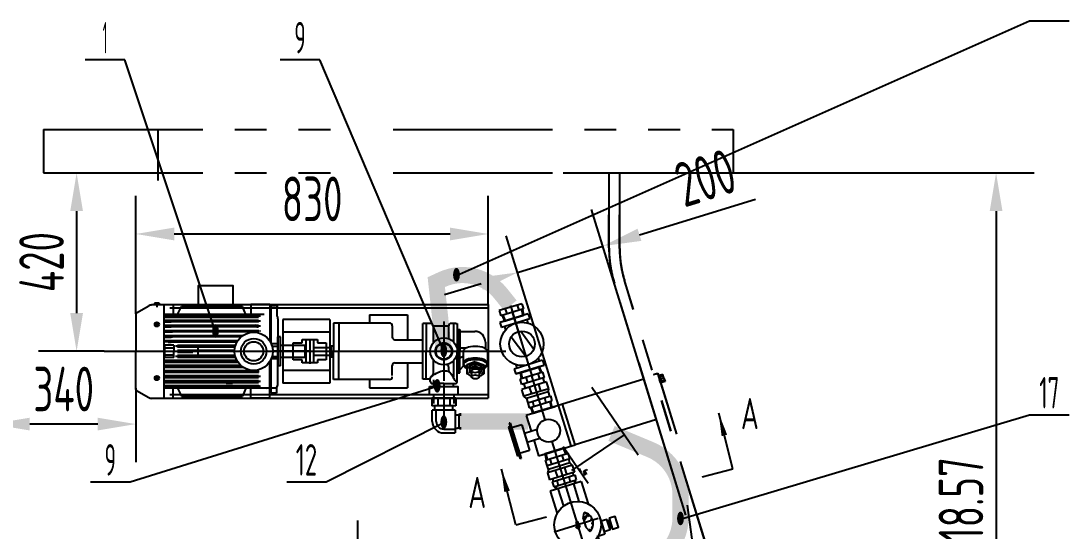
# Model space of a CAD drawing. Header units: millimetres. Extents: x 0 to 12600, y 0 to 8910.
# Drawn here: x 7992 to 10459, y 3511 to 4712 of the extents above; entities that cross this region are included whole.
import ezdxf
from ezdxf.enums import TextEntityAlignment as Align

# ---------------------------------------------------------------- set-up
doc = ezdxf.new("R2010")
doc.units = ezdxf.units.MM
doc.header["$LTSCALE"] = 300
for name, pattern in [('AM_ISO02W050x2', [3.75, 3, -0.75]), ('CENTER', [7, 4, -1, 1, -1]), ('CENTER2', [28.575, 19.05, -3.175, 3.175, -3.175]), ('F', [0.75, 0.5, -0.25]), ('G', [2, 1.25, -0.25, 0.25, -0.25]), ('K', [2.5, 1.25, -0.25, 0.25, -0.25, 0.25, -0.25])]:
    doc.linetypes.add(name, pattern=pattern)
for name, color, linetype in [('01', 7, 'Continuous'), ('02', 1, 'Continuous'), ('04', 2, 'F'), ('05', 4, 'G'), ('07', 6, 'K'), ('08', 1, 'Continuous'), ('1', 7, 'Continuous'), ('11', 3, 'Continuous'), ('2', 1, 'Continuous'), ('4', 4, 'CENTER'), ('图表层', 7, 'Continuous'), ('标注线', 3, 'Continuous'), ('虚线层', 2, 'AM_ISO02W050x2'), ('长中心线', 1, 'CENTER2')]:
    doc.layers.add(name, color=color, linetype=linetype)
doc.styles.get("Standard").update_dxf_attribs({"font": 'isocp', "width": 0.707, "bigfont": 'intecad.shx'})
doc.dimstyles.new('INTE', dxfattribs={"dimscale": 30, "dimtxt": 3.5, "dimasz": 3, "dimexe": 3, "dimexo": 0, "dimgap": 1, "dimtad": 1, "dimdsep": 46, "dimtxsty": 'Standard', "dimcen": 0, "dimclrd": 1, "dimclre": 1, "dimclrt": 3, "dimadec": 0, "dimazin": 0, "dimtfac": 1, "dimtmove": 0, "dimatfit": 0, "dimfxl": 1, "dimarcsym": 0})

# ---------------------------------------------------------------- blocks, each defined once
blk = doc.blocks.new('4')
for p, q in [((-476.3, 90.7), (-447.5, 107.3)), ((-411.7, 109.2), (-440.5, 109.2)), ((-411.7, -110.8), (-411.7, 109.2)), ((-162.3, 110), (-162.3, 103.3)), ((-145.4, 92.5), (-145.4, 105.5)), ((-477.8, 88), (-477.8, 0)), ((-143.7, 76.2), (-143.7, -33.9)), ((-424.6, 60.1), (-431.7, 67.2)), ((-477.8, -89.7), (-477.8, 0)), ((-77.8, 12.3), (-77.8, -12.3)), ((-143.7, -76.7), (-143.7, -33.9)), ((-137.8, -33.9), (-143.7, -33.9)), ((-424.6, -60), (-431.7, -67.1)), ((-476.3, -92.3), (-447.5, -108.9)), ((-170.9, -89.7), (-170.8, -89.7)), ((-411.7, -110.8), (-440.5, -110.8)), ((-411.7, -110.8), (-411.7, -109.1))]:
    blk.add_line(p, q)
for centre in [(-428.6, 63.2), (-428.6, -63.1)]:
    blk.add_circle(centre, 5.08)
for centre, radius, start, end in [((-440.5, 95), 14.1, 90, 120), ((-474.6, 88), 3.13, 120, 180), ((-158.9, 76.7), 15.2, 357.7621, 27.4997), ((-474.6, -89.7), 3.13, 180, 240), ((-158.9, -76.7), 15.2, 350.2892, 3.5101), ((-158.9, -76.7), 15.2, 350.2892, 3.5101), ((-440.5, -96.7), 14.1, 240, 270)]:
    blk.add_arc(centre, radius, start, end)
at = {"layer": '01'}
for p, q in [((-433.7, 110.5), (-433.7, 113)), ((-433.7, 109.2), (-433.7, 110.5)), ((-433.7, 110.5), (-428.6, 110.5)), ((-428.6, 109.2), (-433.7, 109.2)), ((-429.3, 113.6), (-433.1, 113.6)), ((-429.3, 112.4), (-429.3, 113.6)), ((-429.3, 112.4), (-428.6, 112.4)), ((-428.6, 112.4), (-427.9, 112.4)), ((-428.6, 110.5), (-423.5, 110.5)), ((-423.5, 109.2), (-428.6, 109.2)), ((-427.9, 113.6), (-427.9, 112.4)), ((-424.1, 113.6), (-427.9, 113.6)), ((-423.5, 113), (-423.5, 110.5)), ((-423.5, 110.5), (-423.5, 109.2)), ((-411.7, 110), (-390.1, 110)), ((-390.1, 110), (-390.1, 86.6)), ((-379.9, 86.6), (-370.6, 105.7)), ((-370.6, 105.7), (-226.7, 105.7)), ((-218.8, 86.6), (-226.7, 105.7)), ((-207.2, 110), (-207.2, 86.6)), ((-162.3, 110), (-207.2, 110)), ((-159.8, 103.3), (-162.3, 103.3)), ((-162.3, 103.3), (-162.3, 23.4)), ((-208.9, 86.6), (-411.7, 86.6)), ((-175.9, 86.6), (-208.9, 86.6)), ((-432.6, 66.3), (-425.5, 59.2)), ((-189.4, 49.8), (-189.4, 45.8)), ((-143.7, -33.9), (-143.7, 34)), ((-388.4, 14.4), (-409.5, 14.4)), ((-409.5, 8.5), (-388.4, 8.5)), ((-137.8, -14), (-137.8, 17)), ((-79.5, 14), (-137.8, 14)), ((-79.5, 14), (-77.8, 12.3)), ((-79.5, -14), (-79.5, 14)), ((278.6, -71), (278.6, 0)), ((-409.5, -8.4), (-388.4, -8.4)), ((-388.4, -14.3), (-409.5, -14.3)), ((-162.3, -23.4), (-162.3, -86.6)), ((-137.8, -14), (-79.5, -14)), ((-79.5, -14), (-77.8, -12.3)), ((-189.4, -49.8), (-189.4, -45.8)), ((-432.6, -66.2), (-425.5, -59)), ((215, -71), (215, -63.5)), ((-208.9, -86.6), (-411.7, -86.6)), ((-390.1, -110), (-390.1, -86.6)), ((-379.9, -86.6), (-370.6, -105.7)), ((-218.8, -86.6), (-226.7, -105.7)), ((-175.9, -86.6), (-208.9, -86.6)), ((-207.2, -110), (-207.2, -86.6)), ((-159.8, -85.8), (-159.8, -79.3)), ((246.8, -76), (220, -76)), ((246.8, -76), (273.6, -76)), ((-411.7, -110), (-390.1, -110)), ((-370.6, -105.7), (-226.7, -105.7)), ((-163.2, -110), (-207.2, -110))]:
    blk.add_line(p, q, dxfattribs=at)
at = {"layer": '01', "ltscale": 8}
for p, q in [((72, 85.7), (72, 66.4)), ((72, 85.7), (161, 85.7)), ((161, 85.7), (161, 27.3)), ((-12.7, 66.4), (-12.7, 0)), ((119.2, 66.4), (-12.7, 66.4)), ((0, 66.4), (0, 0)), ((125.5, 60), (125.5, 52)), ((125.5, 57.1), (125.5, 33.6)), ((197.7, 0), (197.7, 65.8)), ((215.3, 65.8), (197.7, 65.8)), ((205.5, 65.8), (205.5, 0)), ((258, 59.4), (221.7, 59.4)), ((221.7, 59.4), (221.7, 19.5)), ((258, 59.4), (258, 29.8)), ((274.8, 65.8), (264.4, 65.8)), ((269.3, 65.8), (269.3, 22.4)), ((274.8, 65.8), (278, 65.8)), ((278, 65.8), (278, 0)), ((278, 51), (284.9, 51)), ((281.5, 51), (281.5, 0)), ((284.9, 51), (284.9, 0)), ((131.9, 27.3), (197.7, 27.3)), ((284.9, 46.8), (319.5, 46.8)), ((-18.6, 12.8), (-18.6, -12.8)), ((-18.6, 12.8), (-12.7, 12.8)), ((-12.7, -66.4), (-12.7, 0)), ((0, -66.4), (0, 0)), ((197.7, -65.5), (197.7, 0)), ((205.5, -65.5), (205.5, 0)), ((281.5, -51), (281.5, 0)), ((299.5, 7.7), (284.9, 7.7)), ((284.9, -51), (284.9, 0)), ((292.4, 0), (292.4, -31.6)), ((345, 21.3), (345, 6.2)), ((349.4, 0), (349.4, -31.6)), ((-18.6, -12.8), (-12.7, -12.8)), ((221.7, -19.5), (221.7, -53.6)), ((269.3, -22.4), (269.3, -61.6)), ((292.4, -12.3), (284.9, -16.2)), ((125.5, -57.1), (125.5, -33.6)), ((131.9, -27.3), (197.7, -27.3)), ((161, -27.3), (161, -85.7)), ((258, -36.3), (258, -44.9)), ((293.3, -34.4), (284.9, -43.5)), ((320.9, -24.9), (300.8, -31.5)), ((320.9, -27.1), (300.8, -33.8)), ((300.8, -31.5), (300.8, -45.8)), ((300.8, -38.6), (300.8, -53)), ((320.9, -34.8), (307.3, -39.8)), ((320.9, -36.8), (307.3, -41.7)), ((307.3, -39.8), (307.3, -49.9)), ((311.8, -45.8), (311.8, -60.7)), ((320.9, -24.9), (341.1, -31.5)), ((320.9, -24.9), (320.9, -27.1)), ((320.9, -24.9), (320.9, -27.1)), ((320.9, -27.1), (341.1, -33.8)), ((320.9, -32), (320.9, -34.3)), ((320.9, -32), (320.9, -34.3)), ((320.9, -34.8), (334.5, -39.8)), ((320.9, -36.8), (334.5, -41.7)), ((329.8, -45.8), (329.8, -60.2)), ((334.5, -39.8), (334.5, -49.9)), ((341.1, -31.5), (341.1, -45.8)), ((341.1, -38.6), (341.1, -53)), ((119.2, -66.4), (-12.7, -66.4)), ((72, -66.4), (72, -85.7)), ((215, -65.5), (197.7, -65.5)), ((278.6, -51), (284.9, -51)), ((305.3, -54.9), (300.8, -53.4)), ((311.8, -51.6), (307.3, -49.9)), ((329.8, -51.7), (334.5, -49.9)), ((336.5, -54.9), (341.1, -53.4)), ((72, -85.7), (161, -85.7))]:
    blk.add_line(p, q, dxfattribs=at)
at = {"layer": '01', "color": 4, "linetype": 'CENTER', "ltscale": 8}
blk.add_line((246.8, 69.8), (246.8, -69.8), dxfattribs=at)
at = {"layer": '01'}
for centre, radius in [((-200.7, 0), 45), ((-200.7, 0), 30.2), ((246.8, 0), 31.8), ((-200.7, 0), 22.5), ((246.8, 0), 18.5)]:
    blk.add_circle(centre, radius, dxfattribs=at)
for centre, radius, start, end in [((-433.1, 113), 0.612, 90, 179.9572), ((-424.1, 113), 0.612, 0.0428, 90), ((253, -36.3), 5, 0, 99.7143), ((263, -44.9), 5, 180, 235.0299), ((220, -63.5), 5, 125.8678, 180), ((220, -71), 5, 180, 270), ((216.7, -53.6), 5, 305.1437, 0), ((273.6, -71), 5, 270, 0), ((-158.9, -76.7), 15.2, 319.7287, 350.1542)]:
    blk.add_arc(centre, radius, start, end, dxfattribs=at)
at = {"layer": '01', "ltscale": 8}
for centre, radius, start, end in [((119.2, 60), 6.37, 0, 90), ((215.3, 59.4), 6.37, 0, 90), ((264.4, 59.4), 6.37, 90, 180), ((131.9, 33.6), 6.37, 180, 270), ((319.5, 21.3), 25.5, 0, 90), ((131.9, -33.6), 6.37, 90, 180), ((119.2, -60), 6.37, 270, 0)]:
    blk.add_arc(centre, radius, start, end, dxfattribs=at)
for centre, major_axis, ratio, start_param, end_param in [((320.9, 0), (-28.5, 0), 0.409375, 3.141593, 6.283185), ((320.9, -27.8), (-28.5, 0), 0.409375, 2.35649, 7.068288), ((320.9, -31.6), (-28.5, 0), 0.409375, 2.35649, 7.068288), ((320.9, -45.8), (-20.1, 0), 0.714833, 2.030456, 7.383194)]:
    blk.add_ellipse(centre, major_axis=major_axis, ratio=ratio, start_param=start_param, end_param=end_param, dxfattribs=at)
for centre in [(320.9, -45.8), (320.9, -60.2)]:
    blk.add_ellipse(centre, major_axis=(9.05, 0), ratio=0.505987, dxfattribs=at)
at = {"layer": '01'}
for points, knots in [([(217.1, -59.5), (222.5, -55.6), (231.6, -49.4), (246.2, -45), (261.4, -47), (268.3, -58.7), (272.7, -69.2), (277.1, -70.3), (278.6, -70.5)], [4.070801, 4.070801, 4.070801, 4.070801, 23.931963, 37.076918, 49.261635, 66.195937, 75.740076, 80.078178, 80.078178, 80.078178, 80.078178]), ([(260.1, -49), (264.2, -51.8), (268.5, -59.3), (272.7, -69.2), (277.1, -70.3), (278.6, -70.5)], [50.985473, 50.985473, 50.985473, 50.985473, 66.195937, 75.740076, 80.078178, 80.078178, 80.078178, 80.078178])]:
    blk.add_open_spline(points, degree=3, knots=knots, dxfattribs=at)
blk.add_open_spline([(217.1, -59.5), (217.9, -58.9), (218.7, -58.3), (219.5, -57.7)], degree=3, dxfattribs=at)
at = {"layer": '04', "color": 0, "linetype": 'ByBlock', "ltscale": 8}
for p, q in [((-59.8, 9.1), (-59.8, -9.1)), ((-59.8, 9.1), (-18.6, 9.1)), ((-59.8, -9.1), (-18.6, -9.1))]:
    blk.add_line(p, q, dxfattribs=at)
at = {"layer": '04'}
blk.add_arc((-158.9, -76.7), 15.2, 319.7287, 350.1542, dxfattribs=at)
at = {"layer": '05'}
for p, q in [((-428.6, 115.9), (-428.6, 103.7)), ((-428.6, 112.3), (-428.6, 107.6)), ((-424.2, 58.8), (-433.5, 68.1)), ((-428.6, 63.2), (-433, 58.8)), ((-428.6, 63.2), (-424.2, 67.6)), ((-424.2, -58.7), (-433.5, -68)), ((-428.6, -63.1), (-433, -58.7)), ((-428.6, -63.1), (-424.2, -67.5))]:
    blk.add_line(p, q, dxfattribs=at)
at = {"layer": '05', "ltscale": 30}
blk.add_line((-552.5, 0), (392.6, 0), dxfattribs=at)
at = {"layer": '1'}
for p, q in [((-145.4, 107.5), (-159.8, 107.5)), ((-159.8, 18.6), (-159.8, 107.5)), ((-158.1, 107.5), (-149.6, 107.5)), ((-145.4, 88.8), (-145.4, 107.5)), ((-145.4, 83.8), (-145.4, 107.5)), ((-409.5, 84.4), (-401.9, 84.1)), ((-409.5, 80.4), (-409.5, 84.4)), ((-257.7, 84.3), (-409.5, 84.4)), ((-409.5, 80.4), (-401.9, 80.7)), ((-409.5, 80.4), (-257.7, 80.2)), ((-401.9, 84.1), (-395.1, 84.1)), ((-401.9, 84.1), (-401.9, 80.7)), ((-401.9, 80.7), (-395.1, 80.7)), ((-395.1, 84.1), (-391.8, 83.7)), ((-395.1, 84.1), (-395.1, 80.7)), ((-395.1, 80.7), (-391.8, 81.2)), ((-391.8, 83.7), (-257.7, 83.6)), ((-391.8, 83.7), (-391.8, 81.2)), ((-257.7, 81), (-391.8, 81.2)), ((-189.4, 84.2), (-257.7, 84.3)), ((-257.7, 83.6), (-207.2, 83.5)), ((-207.2, 81), (-257.7, 81)), ((-257.7, 80.2), (-189.4, 80.1)), ((-207.2, 83.5), (-189.4, 84.2)), ((-207.2, 83.5), (-207.2, 81)), ((-207.2, 81), (-189.4, 80.1)), ((-189.4, 80.1), (-189.4, 84.2)), ((-409.5, 73.3), (-212.5, 73.5)), ((-409.5, 73.3), (-401.9, 73)), ((-409.5, 73.3), (-409.5, 69.3)), ((-409.5, 69.3), (-401.9, 69.6)), ((-207.2, 69.3), (-409.5, 69.3)), ((-409.5, 61.5), (-197.4, 61.7)), ((-409.5, 61.5), (-401.9, 61.2)), ((-409.5, 61.5), (-409.5, 57.4)), ((-409.5, 57.4), (-401.9, 57.7)), ((-193.5, 57.6), (-409.5, 57.4)), ((-409.5, 49.2), (-189.4, 49.8)), ((-401.9, 69.6), (-401.9, 73)), ((-401.9, 73), (-395.1, 73)), ((-401.9, 69.6), (-395.1, 69.6)), ((-401.9, 57.7), (-401.9, 61.2)), ((-401.9, 61.2), (-395.1, 61.2)), ((-401.9, 57.7), (-395.1, 57.7)), ((-395.1, 69.6), (-395.1, 73)), ((-395.1, 73), (-391.8, 72.5)), ((-395.1, 69.6), (-391.8, 69.9)), ((-395.1, 57.7), (-395.1, 61.2)), ((-395.1, 61.2), (-391.8, 60.6)), ((-395.1, 57.7), (-391.8, 58.1)), ((-211.3, 72.7), (-391.8, 72.5)), ((-391.8, 69.9), (-391.8, 72.5)), ((-391.8, 69.9), (-207.5, 70.2)), ((-197, 61.3), (-391.8, 60.6)), ((-391.8, 58.1), (-391.8, 60.6)), ((-391.8, 58.1), (-193.6, 57.8)), ((-212.5, 73.5), (-189.4, 73.5)), ((-207.2, 72.7), (-211.3, 72.7)), ((-207.5, 70.2), (-207.2, 70.2)), ((-207.2, 72.7), (-189.4, 73.5)), ((-207.2, 70.2), (-207.2, 72.7)), ((-207.2, 70.2), (-189.4, 69.5)), ((-189.4, 69.5), (-206.5, 69.4)), ((-197.4, 61.7), (-189.4, 61.7)), ((-197, 61.3), (-189.4, 61.7)), ((-193.6, 57.8), (-189.4, 57.6)), ((-189.4, 57.6), (-193.5, 57.6)), ((-189.4, 73.5), (-189.4, 69.5)), ((-189.4, 61.7), (-189.4, 57.6)), ((-409.5, 49.2), (-401.9, 48.9)), ((-409.5, 49.2), (-409.5, 45.2)), ((-189.4, 45.8), (-409.5, 45.2)), ((-409.5, 45.2), (-401.9, 45.5)), ((-409.5, 37.3), (-225.1, 37.9)), ((-409.5, 37.3), (-401.9, 37)), ((-409.5, 37.3), (-409.5, 33.2)), ((-230.5, 33.8), (-409.5, 33.2)), ((-409.5, 33.2), (-401.9, 33.6)), ((-409.5, 25.4), (-237.5, 26)), ((-409.5, 25.4), (-409.5, 21.4)), ((-401.9, 45.5), (-401.9, 48.9)), ((-401.9, 48.9), (-395.1, 48.9)), ((-401.9, 45.5), (-395.1, 45.5)), ((-401.9, 33.6), (-401.9, 37)), ((-401.9, 37), (-395.1, 37)), ((-401.9, 33.6), (-395.1, 33.6)), ((-401.9, 25.1), (-395.1, 25.1)), ((-395.1, 45.5), (-395.1, 48.9)), ((-395.1, 48.9), (-391.8, 48.4)), ((-395.1, 45.5), (-391.8, 45.9)), ((-395.1, 33.6), (-395.1, 37)), ((-395.1, 37), (-391.8, 36.5)), ((-395.1, 33.6), (-391.8, 33.9)), ((-395.1, 21.7), (-395.1, 25.1)), ((-395.1, 25.1), (-391.8, 24.6)), ((-189.4, 49.1), (-391.8, 48.4)), ((-391.8, 45.9), (-391.8, 48.4)), ((-391.8, 45.9), (-189.4, 46.5)), ((-226.2, 37.1), (-391.8, 36.5)), ((-391.8, 33.9), (-391.8, 36.5)), ((-391.8, 33.9), (-229.6, 34.5)), ((-238, 25.2), (-391.8, 24.6)), ((-137.8, 34), (-143.7, 34)), ((-137.8, 0), (-137.8, 34)), ((-240, 21.9), (-409.5, 21.4)), ((-409.5, -14.3), (-409.5, 14.4)), ((-401.9, 21.7), (-395.1, 21.7)), ((-395.1, 21.7), (-391.8, 22.1)), ((-391.8, 22.1), (-391.8, 24.6)), ((-391.8, 22.1), (-239.6, 22.6)), ((-388.4, 14.4), (-388.4, 0)), ((-388.4, -14.3), (-388.4, 0.1)), ((-379.9, 9.9), (-379.9, 13.8)), ((-371.5, 13.4), (-379.9, 13.8)), ((-379.9, 13.8), (-243.6, 13.8)), ((-371.5, 10.3), (-379.9, 9.9)), ((-244.6, 9.9), (-379.9, 9.9)), ((-379.9, 0), (-379.9, 2)), ((-371.5, 1.6), (-379.9, 2)), ((-379.9, 2), (-245.7, 2)), ((-379.9, 0.1), (-379.9, -1.9)), ((-371.5, 13.4), (-371.5, 11.9)), ((-243.7, 13.4), (-371.5, 13.4)), ((-371.5, 10.3), (-371.5, 11.9)), ((-244.5, 10.3), (-371.5, 10.3)), ((-371.5, 1.6), (-371.5, 0)), ((-245.7, 1.6), (-371.5, 1.6)), ((-371.5, -1.5), (-371.5, 0.1)), ((-143.7, 17.5), (-157.1, 17.5)), ((-156.1, 12), (-143.7, 12)), ((-137.8, -33.9), (-137.8, 0)), ((-409.5, -25.4), (-409.5, -21.4)), ((-240, -21.9), (-409.5, -21.4)), ((-401.9, -21.7), (-395.1, -21.7)), ((-395.1, -21.7), (-395.1, -25.1)), ((-395.1, -21.7), (-391.8, -22.1)), ((-395.1, -25.1), (-391.8, -24.6)), ((-391.8, -22.1), (-391.8, -24.6)), ((-391.8, -22.1), (-239.6, -22.6)), ((-238, -25.2), (-391.8, -24.6)), ((-371.5, -1.5), (-379.9, -1.9)), ((-379.9, -1.9), (-343.9, -1.9)), ((-379.9, -9.9), (-379.9, -13.8)), ((-371.5, -10.3), (-379.9, -9.9)), ((-244.6, -9.9), (-379.9, -9.9)), ((-371.5, -13.4), (-379.9, -13.8)), ((-379.9, -13.8), (-243.6, -13.8)), ((-343.9, -1.5), (-371.5, -1.5)), ((-371.5, -10.3), (-371.5, -11.9)), ((-244.5, -10.3), (-371.5, -10.3)), ((-371.5, -13.4), (-371.5, -11.9)), ((-243.7, -13.4), (-371.5, -13.4)), ((-162.3, -96.5), (-162.3, -23.4)), ((-159.8, -98.4), (-159.8, -18.6)), ((-143.7, -17.5), (-157.1, -17.5)), ((-156.1, -12), (-143.7, -12)), ((-409.5, -25.4), (-237.5, -26)), ((-409.5, -37.3), (-409.5, -33.2)), ((-409.5, -33.2), (-401.9, -33.6)), ((-230.5, -33.8), (-409.5, -33.2)), ((-409.5, -37.3), (-401.9, -37)), ((-409.5, -37.3), (-225.1, -37.9)), ((-409.5, -49.2), (-409.5, -45.2)), ((-409.5, -45.2), (-401.9, -45.5)), ((-189.4, -45.8), (-409.5, -45.2)), ((-409.5, -49.2), (-401.9, -48.9)), ((-409.5, -49.2), (-189.4, -49.8)), ((-401.9, -25.1), (-395.1, -25.1)), ((-401.9, -33.6), (-401.9, -37)), ((-401.9, -33.6), (-395.1, -33.6)), ((-401.9, -37), (-395.1, -37)), ((-401.9, -45.5), (-401.9, -48.9)), ((-401.9, -45.5), (-395.1, -45.5)), ((-401.9, -48.9), (-395.1, -48.9)), ((-395.1, -33.6), (-395.1, -37)), ((-395.1, -33.6), (-391.8, -33.9)), ((-395.1, -37), (-391.8, -36.5)), ((-395.1, -45.5), (-395.1, -48.9)), ((-395.1, -45.5), (-391.8, -45.9)), ((-395.1, -48.9), (-391.8, -48.4)), ((-391.8, -33.9), (-391.8, -36.5)), ((-391.8, -33.9), (-229.6, -34.5)), ((-226.2, -37.1), (-391.8, -36.5)), ((-391.8, -45.9), (-391.8, -48.4)), ((-391.8, -45.9), (-189.4, -46.5)), ((-189.4, -49.1), (-391.8, -48.4)), ((-409.5, -61.5), (-409.5, -57.4)), ((-409.5, -57.4), (-401.9, -57.7)), ((-193.5, -57.6), (-409.5, -57.4)), ((-409.5, -61.5), (-401.9, -61.2)), ((-409.5, -61.5), (-197.4, -61.7)), ((-409.5, -73.3), (-409.5, -69.3)), ((-409.5, -69.3), (-401.9, -69.6)), ((-207.2, -69.3), (-409.5, -69.3)), ((-409.5, -73.3), (-401.9, -73)), ((-409.5, -73.3), (-212.5, -73.5)), ((-401.9, -57.7), (-401.9, -61.2)), ((-401.9, -57.7), (-395.1, -57.7)), ((-401.9, -61.2), (-395.1, -61.2)), ((-401.9, -69.6), (-401.9, -73)), ((-401.9, -69.6), (-395.1, -69.6)), ((-401.9, -73), (-395.1, -73)), ((-395.1, -57.7), (-395.1, -61.2)), ((-395.1, -57.7), (-391.8, -58.1)), ((-395.1, -61.2), (-391.8, -60.6)), ((-395.1, -69.6), (-395.1, -73)), ((-395.1, -69.6), (-391.8, -69.9)), ((-395.1, -73), (-391.8, -72.5)), ((-391.8, -58.1), (-193.6, -57.8)), ((-391.8, -58.1), (-391.8, -60.6)), ((-197, -61.3), (-391.8, -60.6)), ((-391.8, -69.9), (-391.8, -72.5)), ((-391.8, -69.9), (-207.5, -70.2)), ((-211.3, -72.7), (-391.8, -72.5)), ((-212.5, -73.5), (-189.4, -73.5)), ((-207.2, -72.7), (-211.3, -72.7)), ((-207.5, -70.2), (-207.2, -70.2)), ((-207.2, -70.2), (-189.4, -69.5)), ((-207.2, -70.2), (-207.2, -72.7)), ((-207.2, -72.7), (-189.4, -73.5)), ((-189.4, -69.5), (-206.5, -69.4)), ((-197.4, -61.7), (-189.4, -61.7)), ((-197, -61.3), (-189.4, -61.7)), ((-193.6, -57.8), (-189.4, -57.6)), ((-189.4, -57.6), (-193.5, -57.6)), ((-189.4, -61.7), (-189.4, -57.6)), ((-189.4, -73.5), (-189.4, -69.5)), ((-409.5, -80.4), (-225.9, -80.2)), ((-409.5, -80.4), (-409.5, -84.4)), ((-409.5, -80.4), (-401.9, -80.7)), ((-409.5, -84.4), (-401.9, -84.1)), ((-228, -84.3), (-409.5, -84.4)), ((-401.9, -80.7), (-395.1, -80.7)), ((-401.9, -84.1), (-401.9, -80.7)), ((-401.9, -84.1), (-395.1, -84.1)), ((-395.1, -80.7), (-391.8, -81.2)), ((-395.1, -84.1), (-395.1, -80.7)), ((-395.1, -84.1), (-391.8, -83.7)), ((-228, -81), (-391.8, -81.2)), ((-391.8, -83.7), (-391.8, -81.2)), ((-391.8, -83.7), (-287.3, -83.6)), ((-287.3, -83.6), (-207.2, -83.5)), ((-207.2, -81), (-228, -81)), ((-189.4, -84.2), (-228, -84.2)), ((-225.9, -80.2), (-189.4, -80.1)), ((-207.2, -81), (-189.4, -80.1)), ((-207.2, -83.5), (-207.2, -81)), ((-207.2, -83.5), (-189.4, -84.2)), ((-189.4, -80.1), (-189.4, -84.2)), ((-147.3, -86.6), (-175.9, -86.6)), ((-163.2, -74.2), (-163.2, -110)), ((-163.2, -74.2), (-159.8, -74.2)), ((-163.2, -96.5), (-162.3, -96.5)), ((-162.3, -91), (-162.3, -95.2)), ((-147.1, -98.4), (-159.8, -98.4)), ((-147.1, -86.4), (-147.1, -98.4))]:
    blk.add_line(p, q, dxfattribs=at)
at = {"layer": '2'}
blk.add_line((-145.4, 107.5), (-145.4, 104.1), dxfattribs=at)
at = {"layer": '4'}
for p, q in [((-257.7, 82.8), (-411.6, 82.8)), ((-184.5, 82.7), (-257.7, 82.8)), ((-208.6, 70.9), (-411.6, 70.9)), ((-194.9, 59), (-411.6, 59.1)), ((-184.5, 70.9), (-208.6, 70.9)), ((-184.5, 59), (-194.8, 59)), ((-189.4, 47.2), (-411.6, 47.2)), ((-228.6, 35.4), (-411.6, 35.4)), ((-184.5, 47.2), (-185.5, 47.2)), ((-239.1, 23.5), (-411.7, 23.5)), ((-244.1, 11.9), (-384.7, 11.9)), ((-239.1, -23.5), (-411.7, -23.5)), ((-244.1, -11.9), (-384.7, -11.9)), ((-228.6, -35.4), (-411.6, -35.4)), ((-189.4, -47.2), (-411.6, -47.2)), ((-194.9, -59), (-411.6, -59.1)), ((-208.6, -70.9), (-411.6, -70.9)), ((-184.5, -70.9), (-208.6, -70.9)), ((-184.5, -59), (-194.8, -59)), ((-228, -82.7), (-411.6, -82.8)), ((-184.5, -82.7), (-228, -82.7))]:
    blk.add_line(p, q, dxfattribs=at)
at = {"layer": '4', "ltscale": 5}
for p, q in [((-332.5, 7.7), (-332.5, -7.3)), ((-69.9, 0), (-155.7, 0)), ((-265.4, -74.9), (-250.3, -74.9))]:
    blk.add_line(p, q, dxfattribs=at)
at = {"layer": '图表层'}
for p, q in [((-398.4, 110), (351.6, 110)), ((351.6, 110), (351.6, -110)), ((-398.4, -110), (351.6, -110))]:
    blk.add_line(p, q, dxfattribs=at)
at = {"layer": '标注线'}
for p, q in [((-21.8, 75), (-131.8, 75)), ((-131.8, 75), (-131.8, -75)), ((-21.8, 75), (-21.8, -75)), ((-21.8, 45), (-131.8, 45)), ((-21.8, -45), (-131.8, -45)), ((-21.8, -75), (-131.8, -75))]:
    blk.add_line(p, q, dxfattribs=at)
at = {"layer": '虚线层', "ltscale": 8}
for p, q in [((-398.4, 102), (351.6, 102)), ((-398.4, -102), (351.6, -102))]:
    blk.add_line(p, q, dxfattribs=at)
at = {"layer": '虚线层', "ltscale": 3}
blk.add_circle((246.8, 0), 20, dxfattribs=at)
at = {"layer": '长中心线', "color": 0, "linetype": 'ByBlock'}
for p, q in [((-86.8, 20), (-86.8, 27.5)), ((-86.8, 27.5), (-50.8, 27.5)), ((-77.8, 27.5), (-77.8, -27.5)), ((-59.8, 27.5), (-59.8, -27.5)), ((-50.8, 27.5), (-50.8, 20)), ((-107.8, -20), (-107.8, 20)), ((-107.8, 20), (-86.8, 20)), ((-50.8, 20), (-29.8, 20)), ((-29.8, 20), (-29.8, -20)), ((-86.8, -20), (-107.8, -20)), ((-86.8, -27.5), (-86.8, -20)), ((-29.8, -20), (-50.8, -20)), ((-50.8, -20), (-50.8, -27.5)), ((-50.8, -27.5), (-86.8, -27.5))]:
    blk.add_line(p, q, dxfattribs=at)
at = {"layer": '长中心线', "color": 4, "linetype": 'CENTER'}
blk.add_line((-68.8, 28.3), (-68.8, -29.7), dxfattribs=at)
blk = doc.blocks.new('*D567')
at = {"layer": '08', "color": 1, "lineweight": -2}
for p, q in [((9268.3, 4353.9), (10377.2, 4353.9)), ((10287.2, 4263.9), (10287.2, 2825.4)), ((9268.3, 2735.4), (10377.2, 2735.4))]:
    blk.add_line(p, q, dxfattribs=at)
at = {"layer": '08', "color": 1}
for points in [[(10272.2, 4263.9), (10302.2, 4263.9), (10287.2, 4353.9)], [(10272.2, 2825.4), (10302.2, 2825.4), (10287.2, 2735.4)]]:
    blk.add_solid(points, dxfattribs=at)
at = {"layer": 'Defpoints', "color": 0}
for p in [(9268.3, 4353.9), (9268.3, 2735.4), (10287.2, 2735.4)]:
    blk.add_point(p, dxfattribs=at)
at = {"layer": '08', "color": 3, "insert": (10204.7, 3544.6), "char_height": 105, "attachment_point": 5, "rotation": 90}
blk.add_mtext('1618.57', dxfattribs=at)
blk = doc.blocks.new('s')
at = {"layer": '01'}
for p, q in [((-127, 35), (-114.5, 35)), ((-127, 35), (-127, -35)), ((-114.5, 35), (-114.5, -35)), ((-114.5, 27.5), (-106.5, 27.5)), ((-12.5, 27.5), (-20.5, 27.5)), ((-12.5, 35), (0, 35)), ((-12.5, 35), (-12.5, -35)), ((0, 35), (0, -35)), ((-93.1, 6.1), (-43.4, 22.6)), ((-86.7, -19.4), (-33.2, 0)), ((-127, -35), (-114.5, -35)), ((-114.5, -27.5), (-106.5, -27.5)), ((-12.5, -27.5), (-20.5, -27.5)), ((-12.5, -35), (0, -35))]:
    blk.add_line(p, q, dxfattribs=at)
for radius in [51, 30.3]:
    blk.add_circle((-63.5, 0), radius, dxfattribs=at)
at = {"layer": '05', "color": 4, "linetype": 'G'}
blk.add_line((-144.5, 0), (17.5, 0), dxfattribs=at)
blk = doc.blocks.new('1')
at = {"layer": '01'}
for p, q in [((-104.6, 55), (-64.6, 55)), ((-64.6, 55), (-64.6, 35)), ((-199.6, 38.1), (-144.3, 38.1)), ((-199.6, 38.1), (-199.6, -38.1)), ((-125.5, 26.4), (-122.6, 24.7)), ((-114.9, 16.6), (-121.6, 30.7)), ((-121.6, 30.7), (-109.1, 16.6)), ((-117.7, 33.5), (-115.2, 29.2)), ((-107.4, 37.1), (-107.2, 32.6)), ((-96.5, 36.1), (-98.2, 31.6)), ((-87.6, 31.2), (-90.3, 28.7)), ((-82.7, 25.9), (-86.6, 23.9)), ((-9.6, 38.1), (-64.9, 38.1)), ((-9.6, 38.1), (-9.6, -38.1)), ((-199.6, 19.1), (-156.2, 19.1)), ((-114.9, 16.6), (-127.5, 23.1)), ((-114.9, 16.6), (-93.6, 16.6)), ((-101.3, 3), (-111.7, 3)), ((-111.7, 3), (-111.7, -2.5)), ((-101.3, 5.1), (-101.3, 3)), ((-94.7, 0), (-101.3, 5.1)), ((-101.3, -6.1), (-94.7, 0)), ((-93.6, 16.6), (-81, 23.1)), ((-9.6, 19.1), (-53, 19.1)), ((-199.6, -19.1), (-156.2, -19.1)), ((-111.7, -2.5), (-101.3, -2.5)), ((-101.3, -2.5), (-101.3, -6.1)), ((-9.6, -19.1), (-53, -19.1)), ((-199.6, -38.1), (-144.3, -38.1)), ((-9.6, -38.1), (-64.9, -38.1))]:
    blk.add_line(p, q, dxfattribs=at)
for points in [[(-97.4, 75.4), (-70.9, 75.4), (-70.9, 90), (-97.4, 90)], [(-92.7, 69.7), (-74.8, 69.7), (-74.8, 75.4), (-92.7, 75.4)], [(-96.3, 55), (-71.2, 55), (-71.2, 69.7), (-96.3, 69.7)]]:
    blk.add_lwpolyline(points, close=True, dxfattribs=at)
blk.add_circle((-104.6, 0), 55, dxfattribs=at)
blk.add_arc((-104.3, 11.1), 26.2, 27.3251, 152.6749, dxfattribs=at)
at = {"layer": '05', "color": 4, "linetype": 'G', "ltscale": 2}
for p, q in [((-104.6, 50.8), (-104.6, -57.9)), ((-195.4, 0), (0, 0))]:
    blk.add_line(p, q, dxfattribs=at)
blk = doc.blocks.new('*D568')
at = {"layer": '08', "color": 1, "lineweight": -2}
for p, q in [((8045.3, 4353.9), (8213, 4353.9)), ((8123, 4263.9), (8123, 4023.9)), ((8187.9, 3933.9), (8033, 3933.9))]:
    blk.add_line(p, q, dxfattribs=at)
at = {"layer": '08', "color": 1}
for points in [[(8108, 4263.9), (8138, 4263.9), (8123, 4353.9)], [(8108, 4023.9), (8138, 4023.9), (8123, 3933.9)]]:
    blk.add_solid(points, dxfattribs=at)
at = {"layer": 'Defpoints', "color": 0}
for p in [(8045.3, 4353.9), (8123, 3933.9), (8187.9, 3933.9)]:
    blk.add_point(p, dxfattribs=at)
at = {"layer": '08', "color": 3, "insert": (8040.5, 4143.9), "char_height": 105, "attachment_point": 5, "rotation": 90}
blk.add_mtext('420', dxfattribs=at)
blk = doc.blocks.new('*D569')
at = {"layer": '08', "color": 1, "lineweight": -2}
for p, q in [((7922.7, 3844.3), (7922.7, 3672.6)), ((8262.7, 3847.5), (8262.7, 3672.6)), ((8172.7, 3762.6), (8012.7, 3762.6))]:
    blk.add_line(p, q, dxfattribs=at)
at = {"layer": '08', "color": 1}
for points in [[(8012.7, 3777.6), (8012.7, 3747.6), (7922.7, 3762.6)], [(8172.7, 3777.6), (8172.7, 3747.6), (8262.7, 3762.6)]]:
    blk.add_solid(points, dxfattribs=at)
at = {"layer": 'Defpoints', "color": 0}
for p in [(7922.7, 3844.3), (8262.7, 3847.5), (7922.7, 3762.6)]:
    blk.add_point(p, dxfattribs=at)
at = {"layer": '08', "color": 3, "insert": (8092.7, 3845.1), "char_height": 105, "attachment_point": 5}
blk.add_mtext('340', dxfattribs=at)
blk = doc.blocks.new('*D580')
at = {"layer": '08', "color": 1, "lineweight": -2}
for p, q in [((8262.7, 4021.9), (8262.7, 4300.1)), ((9092.1, 4043.9), (9092.1, 4300.1)), ((8352.7, 4210.1), (9002.1, 4210.1))]:
    blk.add_line(p, q, dxfattribs=at)
at = {"layer": '08', "color": 1}
for points in [[(8352.7, 4225.1), (8352.7, 4195.1), (8262.7, 4210.1)], [(9002.1, 4225.1), (9002.1, 4195.1), (9092.1, 4210.1)]]:
    blk.add_solid(points, dxfattribs=at)
at = {"layer": 'Defpoints', "color": 0}
for p in [(9092.1, 4210.1), (8262.7, 4021.9), (9092.1, 4043.9)]:
    blk.add_point(p, dxfattribs=at)
at = {"layer": '08', "color": 3, "insert": (8677.4, 4292.6), "char_height": 105, "attachment_point": 5}
blk.add_mtext('830', dxfattribs=at)
blk = doc.blocks.new('*D581')
at = {"layer": '08', "color": 1, "lineweight": -2}
for p, q in [((9447.9, 4208.1), (9720.7, 4292.3)), ((9458.3, 3868.7), (9335.3, 4267.6)), ((9257.4, 3806.8), (9134.4, 4205.6)), ((9160.9, 4119.6), (9361.9, 4181.6)), ((9074.9, 4093), (8988.9, 4066.5))]:
    blk.add_line(p, q, dxfattribs=at)
at = {"layer": '08', "color": 1}
for points in [[(9443.4, 4222.4), (9452.3, 4193.8), (9361.9, 4181.6)], [(9070.5, 4107.4), (9079.3, 4078.7), (9160.9, 4119.6)]]:
    blk.add_solid(points, dxfattribs=at)
at = {"layer": 'Defpoints', "color": 0}
for p in [(9361.9, 4181.6), (9458.3, 3868.7), (9257.4, 3806.8)]:
    blk.add_point(p, dxfattribs=at)
at = {"layer": '08', "color": 3, "insert": (9603, 4342.3), "char_height": 105, "attachment_point": 5, "rotation": 17.1426}
blk.add_mtext('200', dxfattribs=at)

msp = doc.modelspace()

# ---------------------------------------------------------------- linework, layer by layer
for p, q in [((9182.491, 4021.096), (9122.753, 4002.67)), ((9219.924, 3899.738), (9160.187, 3881.312)), ((9189.307, 3785.752), (9249.045, 3804.179)), ((9218.783, 3690.195), (9278.52, 3708.621))]:
    msp.add_line(p, q)
at = {"layer": '01', "color": 7, "linetype": 'Continuous'}
for p, q in [((9170.888, 4046.053), (9117.634, 4029.626)), ((9174.659, 4033.824), (9121.406, 4017.398)), ((9172.149, 4033.05), (9175.241, 4018.68)), ((9124.565, 4018.373), (9130.105, 4004.758)), ((9173.645, 4018.367), (9131.6, 4005.398)), ((9131.928, 4005.5), (9173.316, 4018.266)), ((9220.624, 3884.809), (9167.37, 3868.383)), ((9170.529, 3869.357), (9167.437, 3883.728)), ((9211.078, 3897.009), (9169.033, 3884.04)), ((9169.362, 3884.142), (9210.749, 3896.908)), ((9218.113, 3884.035), (9212.573, 3897.65)), ((9480.879, 3879.205), (9490.432, 3882.159)), ((9490.432, 3882.159), (9534.743, 3738.853)), ((9224.395, 3872.581), (9171.142, 3856.155)), ((9015.332, 3823.922), (8959.213, 3823.922)), ((9184.836, 3812.909), (9238.09, 3829.335)), ((9015.332, 3805.922), (8959.213, 3805.922)), ((9188.608, 3800.681), (9241.862, 3817.107)), ((9191.119, 3801.455), (9196.659, 3787.84)), ((9198.154, 3788.481), (9240.199, 3801.45)), ((9239.87, 3801.349), (9198.483, 3788.582)), ((9238.703, 3816.133), (9241.795, 3801.763)), ((9022.75, 3783.958), (9019.69, 3783.958)), ((9022.75, 3753.358), (9019.69, 3753.358)), ((9288.464, 3653.053), (9412.343, 3737.635)), ((9227.629, 3692.923), (9269.674, 3705.893)), ((9269.345, 3705.791), (9227.958, 3693.025)), ((9276.709, 3692.918), (9271.169, 3706.533)), ((9229.125, 3678.241), (9226.033, 3692.611)), ((9226.614, 3677.466), (9279.868, 3693.892)), ((9230.386, 3665.238), (9283.639, 3681.664)), ((9305.813, 3658.362), (9310.036, 3649.297)), ((9242.174, 3627.021), (9295.428, 3643.447)), ((9245.946, 3614.793), (9299.199, 3631.219)), ((9296.041, 3630.245), (9297.508, 3623.424)), ((9248.457, 3615.567), (9251.086, 3609.105))]:
    msp.add_line(p, q, dxfattribs=at)
at = {"layer": '01'}
for p, q in [((9170.888, 4046.053), (9174.659, 4033.824)), ((9117.634, 4029.626), (9121.406, 4017.398)), ((9131.754, 4033.982), (9135.526, 4021.754)), ((9159.994, 4042.692), (9163.766, 4030.464)), ((9130.047, 4004.919), (9175.197, 4018.846)), ((9167.48, 3883.561), (9212.631, 3897.488)), ((9213.502, 3869.221), (9209.73, 3881.449)), ((9224.395, 3872.581), (9220.624, 3884.809)), ((9495.073, 3875.953), (9492.589, 3875.185)), ((9492.589, 3875.185), (9494.863, 3867.828)), ((9502.748, 3879.566), (9494.723, 3877.085)), ((9494.723, 3877.085), (9497.347, 3868.596)), ((9497.347, 3868.596), (9495.073, 3875.953)), ((9503.895, 3875.855), (9495.87, 3873.373)), ((9505.372, 3871.078), (9502.748, 3879.566)), ((8963.273, 3866.53), (8963.273, 3851.111)), ((8987.273, 3857.922), (8987.273, 3842.503)), ((9010.025, 3851.111), (9010.025, 3857.922)), ((9171.142, 3856.155), (9167.37, 3868.383)), ((9229.261, 3861.944), (9170.942, 3843.955)), ((9175.645, 3857.544), (9179.063, 3846.46)), ((9185.262, 3860.51), (9181.49, 3872.739)), ((9194.125, 3833.594), (9189.192, 3849.585)), ((9215.943, 3840.324), (9211.011, 3856.315)), ((9220.115, 3871.261), (9223.534, 3860.177)), ((9234.193, 3845.953), (9229.261, 3861.944)), ((9458.07, 3868.653), (9266.955, 3809.703)), ((9487.545, 3773.096), (9458.07, 3868.653)), ((9494.863, 3867.828), (9496.904, 3870.031)), ((9497.138, 3860.472), (9494.863, 3867.828)), ((9497.347, 3868.596), (9495.307, 3866.394)), ((9499.622, 3861.24), (9497.138, 3860.472)), ((9499.972, 3860.108), (9497.347, 3868.596)), ((9497.347, 3868.596), (9499.622, 3861.24)), ((9506.849, 3866.301), (9498.824, 3863.82)), ((9507.997, 3862.589), (9499.972, 3860.108)), ((9505.372, 3871.078), (9507.997, 3862.589)), ((8959.213, 3823.922), (8959.213, 3805.922)), ((8963.273, 3831.27), (8963.273, 3810.834)), ((8973.243, 3823.922), (8973.243, 3805.922)), ((9001.302, 3823.922), (9001.302, 3805.922)), ((9011.273, 3831.27), (9011.273, 3810.834)), ((9015.332, 3823.922), (9015.332, 3805.922)), ((9175.874, 3827.964), (9170.942, 3843.955)), ((9234.193, 3845.953), (9175.874, 3827.964)), ((9182.088, 3822.541), (9175.874, 3827.964)), ((9232.783, 3838.178), (9182.088, 3822.541)), ((9223.97, 3824.98), (9227.742, 3812.752)), ((9232.783, 3838.178), (9234.193, 3845.953)), ((9232.783, 3838.178), (9235.735, 3828.609)), ((9238.09, 3829.335), (9241.862, 3817.107)), ((8965.13, 3805.922), (8965.13, 3795.658)), ((9007.403, 3805.922), (9007.403, 3795.658)), ((9266.955, 3809.703), (9180.953, 3783.175)), ((9182.088, 3822.541), (9185.039, 3812.972)), ((9184.836, 3812.909), (9188.608, 3800.681)), ((9242.925, 3802.79), (9195.146, 3788.053)), ((9195.73, 3816.269), (9199.502, 3804.041)), ((9241.751, 3801.929), (9196.601, 3788.002)), ((9286.874, 3711.198), (9257.399, 3806.755)), ((9296.43, 3714.146), (9266.955, 3809.703)), ((8960.273, 3768.658), (8960.273, 3795.658)), ((9014.273, 3795.658), (8960.273, 3795.658)), ((8969.506, 3768.658), (8969.506, 3795.658)), ((9014.273, 3795.658), (9014.273, 3741.658)), ((9014.273, 3784.246), (9019.69, 3784.246)), ((9024.55, 3785.758), (9022.75, 3783.958)), ((9022.75, 3783.958), (9022.75, 3753.358)), ((9028.052, 3785.758), (9024.55, 3785.758)), ((9180.953, 3783.175), (9192.537, 3745.622)), ((8987.273, 3750.891), (9014.273, 3750.891)), ((9014.273, 3753.069), (9019.69, 3753.069)), ((9024.55, 3751.558), (9022.75, 3753.358)), ((9028.052, 3751.558), (9024.55, 3751.558)), ((9143.697, 3756.907), (9139.875, 3755.728)), ((9139.875, 3755.728), (9160.949, 3687.404)), ((9143.25, 3765.141), (9141.339, 3764.552)), ((9141.339, 3764.552), (9167.13, 3680.939)), ((9143.25, 3765.141), (9169.041, 3681.528)), ((9170.75, 3760.804), (9146.861, 3753.435)), ((9170.75, 3760.804), (9189.319, 3700.603)), ((9207.048, 3750.098), (9176.919, 3740.805)), ((9487.545, 3773.096), (9296.43, 3714.146)), ((8987.273, 3741.658), (9014.273, 3741.658)), ((9176.919, 3740.805), (9183.227, 3720.354)), ((9183.227, 3720.354), (9213.356, 3729.647)), ((9198.845, 3725.171), (9210.428, 3687.618)), ((9189.319, 3700.603), (9165.43, 3693.234)), ((9210.428, 3687.618), (9296.43, 3714.146)), ((9272.682, 3706.321), (9224.903, 3691.583)), ((9271.227, 3706.371), (9226.076, 3692.445)), ((9164.772, 3688.583), (9160.949, 3687.404)), ((9169.041, 3681.528), (9167.13, 3680.939)), ((9230.386, 3665.238), (9226.614, 3677.466)), ((9241.28, 3668.598), (9237.508, 3680.826)), ((9269.519, 3677.309), (9265.748, 3689.537)), ((9283.639, 3681.664), (9279.868, 3693.892)), ((9284.236, 3671.368), (9281.284, 3680.938)), ((9233.541, 3655.731), (9230.589, 3665.301)), ((9289.781, 3665.739), (9231.462, 3647.75)), ((9233.541, 3655.731), (9231.462, 3647.75)), ((9284.236, 3671.368), (9233.541, 3655.731)), ((9249.712, 3653.38), (9254.645, 3637.389)), ((9271.531, 3660.11), (9276.463, 3644.119)), ((9284.236, 3671.368), (9289.781, 3665.739)), ((9289.781, 3665.739), (9294.714, 3649.748)), ((9316.653, 3652.38), (9323.633, 3655.631)), ((9317.751, 3650.023), (9316.653, 3652.38)), ((9323.746, 3643.549), (9320.199, 3651.163)), ((9323.633, 3655.631), (9323.37, 3652.641)), ((9595.314, 3638.739), (9667.941, 3657.453)), ((9231.462, 3647.75), (9236.395, 3631.759)), ((9294.714, 3649.748), (9236.395, 3631.759)), ((9242.174, 3627.021), (9245.946, 3614.793)), ((9245.789, 3628.136), (9243.953, 3634.091)), ((9253.068, 3630.381), (9256.84, 3618.153)), ((9281.308, 3639.092), (9285.08, 3626.864)), ((9292.465, 3642.533), (9290.629, 3648.488)), ((9295.428, 3643.447), (9299.199, 3631.219)), ((9320.224, 3641.908), (9316.677, 3649.523)), ((9156.471, 3525.663), (9229.098, 3544.377))]:
    msp.add_line(p, q, dxfattribs=at)
at = {"layer": '01', "const_width": 38}
msp.add_lwpolyline([(8987.273, 3933.922), (8969.578, 4096.737), (8983.288, 4103.014, -0.3437492), (9120.887, 4070.389), (9143.947, 4041.627)], format="xyb", dxfattribs=at)
at = {"layer": '01'}
for points in [[(8408.936, 4043.922), (8491.689, 4043.922), (8491.689, 4087.678), (8408.936, 4087.678)], [(8953.758, 3851.111), (9020.555, 3851.111), (9020.555, 3831.27), (8953.758, 3831.27)]]:
    msp.add_lwpolyline(points, close=True, dxfattribs=at)
msp.add_circle((9233.914, 3747.187), 27.024, dxfattribs=at)
for radius in [27, 17.766]:
    msp.add_arc((8987.273, 3768.658), radius, 180, 270, dxfattribs=at)
at = {"layer": '02'}
for p, q in [((9017.168, 4112.599), (10365.95, 4711.505)), ((10365.95, 4711.505), (10458.95, 4711.505)), ((8236.376, 4620.163), (8143.376, 4620.163)), ((8449.866, 3980.113), (8236.376, 4620.163)), ((8695.331, 4620.163), (8602.331, 4620.163)), ((8987.273, 3933.922), (8695.331, 4620.163)), ((8971.724, 3851.111), (8248.75, 3626.24)), ((9028.052, 3783.958), (9022.75, 3783.958)), ((9544.392, 3538.987), (10365.95, 3784.355)), ((9667.941, 3657.453), (9634.256, 3788.183)), ((10365.95, 3784.355), (10458.95, 3784.355)), ((8987.273, 3765.834), (8710.543, 3626.24)), ((9028.052, 3753.358), (9022.75, 3753.358)), ((9156.471, 3525.663), (9122.786, 3656.393)), ((8248.75, 3626.24), (8155.75, 3626.24)), ((8710.543, 3626.24), (8617.543, 3626.24))]:
    msp.add_line(p, q, dxfattribs=at)
at = {"layer": '02', "color": 1, "linetype": 'Continuous'}
for p, q in [((9170.26, 4032.468), (9173.316, 4018.266)), ((9126.453, 4018.955), (9131.928, 4005.5)), ((9172.417, 3869.94), (9169.362, 3884.142)), ((9216.225, 3883.453), (9210.749, 3896.908)), ((9193.007, 3802.038), (9198.483, 3788.582)), ((9236.815, 3815.55), (9239.87, 3801.349)), ((9274.821, 3692.336), (9269.345, 3705.791)), ((9231.013, 3678.823), (9227.958, 3693.025)), ((9294.152, 3629.662), (9295.62, 3622.841)), ((9250.345, 3616.15), (9252.975, 3609.687))]:
    msp.add_line(p, q, dxfattribs=at)
at = {"layer": '02'}
for points in [[(9634.256, 3788.183, 0, 13.5, 0), (9647.73, 3735.891, 0, 0, 0)], [(9122.786, 3656.393, 0, 13.5, 0), (9136.26, 3604.101, 0, 0, 0)]]:
    msp.add_lwpolyline(points, format="xyseb", dxfattribs=at)
at = {"layer": '04', "color": 2, "linetype": 'F', "const_width": 38}
msp.add_lwpolyline([(9185.432, 3768.658), (9022.75, 3768.658)], dxfattribs=at)
msp.add_lwpolyline([(9450.898, 3397.94), (9512.427, 3462.104, 0.19347069), (9544.424, 3541.7), (9544.424, 3596.247, 0.30252553), (9473.752, 3702.36), (9382.205, 3740.603)], format="xyb", dxfattribs=at)
at = {"layer": '05', "color": 4, "linetype": 'G'}
for p, q in [((8314.313, 4457.214), (8314.313, 4335.754)), ((9143.947, 4041.627), (9172.119, 3950.295)), ((8987.273, 3857.922), (8987.273, 3765.834)), ((9336.007, 3849.437), (9444.67, 3690.288)), ((9268.056, 3709.544), (9326.854, 3623.429)), ((8784.304, 3535.721), (8784.304, 1937.871))]:
    msp.add_line(p, q, dxfattribs=at)
at = {"layer": '05'}
for p, q in [((9400.941, 4254.836), (9400.941, 4219.512)), ((9225.956, 3772.987), (9193.51, 3878.174)), ((9499.35, 3869.216), (9492.861, 3867.209)), ((9506.377, 3871.388), (9496.343, 3868.286)), ((9241.872, 3721.386), (9276.063, 3610.54))]:
    msp.add_line(p, q, dxfattribs=at)
at = {"layer": '07', "color": 6, "linetype": 'K'}
for p, q in [((8045.295, 4455.922), (8766.304, 4455.922)), ((8045.295, 4455.922), (8045.295, 4353.922)), ((8868.304, 4455.922), (9668.295, 4455.922)), ((9668.295, 4455.922), (9668.295, 4353.922)), ((8045.295, 4353.922), (8766.304, 4353.922)), ((8868.304, 4353.922), (9668.295, 4353.922)), ((9376.304, 4176.932), (9376.304, 4353.922)), ((9401.304, 4175.922), (9401.304, 4353.922)), ((9375.941, 4177.114), (9375.941, 4254.836)), ((9400.941, 4176.105), (9400.941, 4254.836)), ((9654.91, 3316.362), (9412.277, 4101.072)), ((9655.272, 3316.18), (9412.639, 4100.89)), ((9556.941, 3548.114), (9388.381, 4094.584)), ((9557.304, 3547.932), (9388.743, 4094.402)), ((9481.241, 3879.023), (9490.794, 3881.977)), ((9490.794, 3881.977), (9535.105, 3738.671)), ((9559.807, 3571.603), (9594.051, 3323.766)), ((9559.807, 3571.603), (9594.051, 3323.766))]:
    msp.add_line(p, q, dxfattribs=at)
for centre, radius, end in [((9655.941, 4177.114), 280, 197.142585), ((9656.304, 4176.932), 280, 197.142585), ((9654.941, 4176.105), 254, 197.181688), ((9655.304, 4175.922), 254, 197.181688)]:
    msp.add_arc(centre, radius, 180, end, dxfattribs=at)

# ---------------------------------------------------------------- block references
at = {"layer": '01'}
msp.add_blockref('4', (8740.467, 3933.922), dxfattribs=at)
at = {"layer": '01', "rotation": 287.1425853816162}
for name, p in [('s', (9190.056, 3890.525)), ('1', (9333.129, 3425.533))]:
    msp.add_blockref(name, p, dxfattribs=at)

# ---------------------------------------------------------------- texts
at = {"layer": '02', "width": 0.605172}
for p, p2 in [((9008.168, 4097.599), (9026.168, 4097.599)), ((8440.866, 3965.113), (8458.866, 3965.113)), ((8978.273, 3918.922), (8996.273, 3918.922)), ((8962.724, 3836.111), (8980.724, 3836.111)), ((8978.273, 3750.834), (8996.273, 3750.834)), ((9535.392, 3523.987), (9553.392, 3523.987))]:
    msp.add_text('●', height=30, dxfattribs=at).set_placement(p, p2, align=Align.FIT)
at = {"layer": '11'}
for s, height, width, p, p2 in [('1', 74.246, 0.404, (8184.627, 4635.163), (8195.126, 4635.163)), ('9', 74.246, 0.579528, (8635.458, 4635.163), (8662.204, 4635.163)), ('17', 74.2462, 0.606, (10388.829, 3799.355), (10436.071, 3799.355)), ('9', 74.246, 0.579528, (8188.878, 3641.24), (8215.623, 3641.24)), ('12', 74.2462, 0.611465, (8638.845, 3641.24), (8689.24, 3641.24))]:
    msp.add_text(s, height=height, dxfattribs=dict(at, width=width)).set_placement(p, p2, align=Align.FIT)
at = {"layer": '11', "width": 0.707}
for p in [(9686.731, 3728.555), (9044.917, 3542.951)]:
    msp.add_text('A', height=73.5, dxfattribs=at).set_placement(p, align=Align.BOTTOM_LEFT)

# ---------------------------------------------------------------- dimensions: what is measured, and where the dimension line sits
at = {"layer": '08'}
dim = msp.add_aligned_dim(p1=(9257.399, 3806.755), p2=(9458.349, 3868.739), distance=327.365, text='200', dimstyle='INTE', dxfattribs=at)
dim.commit()
dim.dimension.update_dxf_attribs({"geometry": '*D581', "text_midpoint": (9602.981, 4342.283)})
for base, p1, p2, picture, middle in [((8122.988, 3933.922), (8045.295, 4353.922), (8187.947, 3933.922), '*D568', (8040.478, 4143.922)), ((10287.162, 2735.351), (9268.299, 4353.922), (9268.299, 2735.351), '*D567', (10204.662, 3544.636))]:
    dim = msp.add_linear_dim(base=base, p1=p1, p2=p2, angle=90, dimstyle='INTE', dxfattribs=at)
    dim.commit()
    dim.dimension.update_dxf_attribs({"geometry": picture, "text_midpoint": middle})
dim = msp.add_linear_dim(base=(9092.095, 4210.135), p1=(8262.704, 4021.945), p2=(9092.095, 4043.922), text='830', dimstyle='INTE', dxfattribs=at)
dim.commit()
dim.dimension.update_dxf_attribs({"geometry": '*D580', "text_midpoint": (8677.4, 4292.635)})
dim = msp.add_linear_dim(base=(7922.704, 3762.64), p1=(8262.704, 3847.533), p2=(7922.704, 3844.267), dimstyle='INTE', dxfattribs=at)
dim.commit()
dim.dimension.update_dxf_attribs({"geometry": '*D569', "text_midpoint": (8092.704, 3845.14)})

doc.saveas('drawing.dxf')
